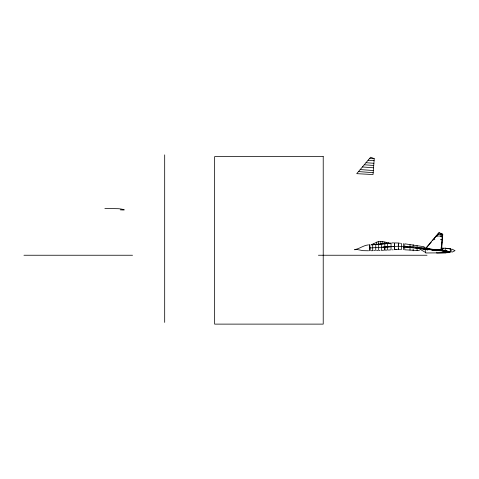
<?xml version="1.0" encoding="UTF-8"?>
<svg xmlns="http://www.w3.org/2000/svg" width="479" height="479" viewBox="0 0 479 479"><rect width="100%" height="100%" fill="white"/><g stroke="black" fill="none" stroke-linecap="round" stroke-linejoin="round"><path stroke-width="0.72" d="M384.811 250.128L384.811 247.05L386.828 246.924M394.516 249.679L394.516 243.081M398.354 249.176L398.354 248.841M413.557 247.727L398.354 246.224L398.354 243.051L398.354 249.272M427.268 247.96L427.268 250.272M431.842 248.745L431.836 250.206M374.237 158.669L373.039 174.542L356.735 173.667L370.662 157.196L374.237 158.669L369.423 158.669M355.681 249.451L354.532 249.727L357.334 249.553L363.088 250.661L368.596 250.768M426.711 249.619L424.675 249.541L438.788 232.728L442.404 234.201L441.213 250.152L439.836 250.104M426.801 247.439L428.921 244.919M429.232 244.547L431.298 242.087M432.429 240.739L432.794 240.308M432.914 240.165L436.207 236.255M436.501 235.896L442.249 236.249L440.381 236.105M437.321 234.926L437.602 234.59M437.686 234.488L438.04 234.075M438.135 233.956L439.165 232.728L442.782 234.201L441.734 248.32L443.68 248.362M452.002 252.152L455.05 250.655L452.002 249.158M373.985 243.518L376.907 242.158M373.812 243.607L370.986 244.913L390.151 243.38A15.394 14.586 14.4 0 0 388.655 242.853L382.877 241.679A17.855 17.855 0 0 0 381.08 241.566L379.386 241.614A8.245 8.245 0 0 0 376.883 242.093M442.255 250.912L442.692 250.721A6.52 5.425 -82.7 0 1 443.979 250.415L446.033 250.631L448.799 251.744M436.231 250.146L439.92 249.733L443.752 250.397M437.129 250.26L441.925 250.038L449.26 251.804M355.717 249.397C360.064 248.379 363.872 245.242 368.543 244.871M425.394 249.122L430.058 249.146M419.826 248.439L425.029 248.218L433.495 249.822L417.269 248.176L423.053 247.972A28.399 28.399 0 0 1 425.825 248.248L432.759 249.751M424.125 248.99L427.855 248.841L433.926 249.984M420.843 248.661L426.214 248.553L432.974 249.888M422.951 248.87L426.993 248.721L432.926 249.804M425.687 248.074L425.687 252.966L445.225 252.846L450.763 252.098L450.763 248.948L445.225 248.194L441.039 248.164M441.626 250.289L440.003 250.014A23.71 22.327 -82.7 0 0 439.327 249.936A21.393 20.148 -82.7 0 0 438.644 249.876L437.986 249.846A17.37 16.358 -82.7 0 0 436.585 249.87A16.502 15.544 -82.7 0 0 435.902 249.93A15.502 14.604 -82.7 0 0 435.219 250.02L435.914 249.924A15.568 14.663 -82.7 0 1 436.585 249.87A17.789 16.753 -82.7 0 1 437.956 249.846A19.489 18.352 -82.7 0 1 438.644 249.876L440.955 250.164M395.81 249.571L397.726 249.343M395.163 249.649L396.45 249.493M434.214 249.888L437.447 249.822L441.243 250.397M445.219 250.786L444.865 250.822A5.934 5.041 -82.7 0 0 443.788 251.11M449.254 252.625L436.722 253.032L436.722 252.655M371.914 244.685L391.002 243.164M393.864 246.493L393.504 246.517M382.643 247.182L386.493 246.948M387.499 246.889L391.984 246.613M383.368 247.134L384.811 247.05M387.798 246.865L390.595 246.697M369.734 247.966L398.354 246.224M388.289 250.026L390.367 249.93M392.445 249.846L393.133 249.81M383.655 250.236L381.35 250.343L381.35 243.865M376.638 250.529L377.793 250.481M373.722 250.643L374.74 250.607M380.009 250.397L378.667 250.451L378.667 244.015M371.219 250.739L372.704 250.685L372.704 244.47M385.505 250.14L386.882 250.092M441.686 250.727L439.668 250.762M392.097 242.907L393.72 242.889M104.871 208.467L118.511 208.712C121.109 208.856 129.138 210.485 120.277 209.838M422.879 248.835L419.305 248.835L425.741 252.583M424.31 248.835L425.741 248.835M23.95 255.241L132.527 255.241M318.433 255.241L427.011 255.241M437.986 249.846L435.914 249.924A15.687 14.771 -82.7 0 0 435.219 250.02M395.163 242.925L397.726 242.997M439.866 249.727L439.62 249.721A12.729 11.861 -82.7 0 0 436.225 250.134A12.67 11.801 -82.7 0 1 439.86 249.733A17.915 16.693 -82.7 0 1 442.183 250.032L445.296 250.852M433.154 239.44L434.836 239.5M440.351 239.698L441.991 239.757M441.818 239.734L442.368 239.757M441.309 243.943L442.057 243.967M440.812 248.026L441.752 248.056M438.135 250.038L424.675 249.541M441.524 242.152L442.189 242.176M442.069 237.692L442.524 237.71M424.143 248.332L424.143 246.751L404.761 243.811L404.761 249.81L419.442 250.589M438.507 249.87L441.087 250.188M446.602 248.481L450.338 248.781M438.59 234.584L437.309 234.488L442.351 234.866L440.482 234.728M437.74 235.913L436.213 235.8L436.585 235.83M368.106 160.22L374.087 160.675M366.016 162.692L373.889 163.285M364.256 164.77L373.722 165.489M362.405 166.955L373.548 167.8M360.214 169.554L373.339 170.548M358.508 171.566L373.177 172.679M441.788 234.8L442.734 234.866M441.877 236.195L442.632 236.249M400.63 249.571L399.366 249.427M414.814 247.853L417.975 248.17M419.838 248.356L422.706 248.649M427.807 249.206L430.04 249.427M435.992 250.026L437.584 250.182L436.603 250.08M428.603 249.254L427.651 249.158M424.867 248.864L441.41 250.559M403.354 246.889L434.208 250.014L433.441 249.852M424.598 248.841L428.507 249.242M431.501 249.445L449.476 251.834M400.54 243.314L399.324 243.134M450.763 248.942L445.225 248.194L445.225 252.846M438.213 250.002L433.112 249.751L433.878 249.942M430.166 249.164L430.603 249.242M438.842 250.104L441.345 250.607M430.717 249.26L431.154 249.349M432.573 249.655L428.95 248.996A11.969 11.963 0 0 0 425.394 249.098M421.023 247.888L412.072 246.529A35.733 35.721 -84.2 0 0 403.348 246.847M421.328 247.954L423.161 248.344M428.046 249.391L424.687 248.673M432.106 249.577L433.585 249.948M441.967 250.745L443.213 251.038M442.698 250.523L443.632 250.751M443.201 250.643L442.865 250.559L444.296 250.924M443.53 250.727L445.225 251.176M442.494 250.691L444.362 251.182M443.326 250.289L443.704 250.385M444.195 250.894L446.015 251.391L445.62 251.283M443.231 250.278A20.765 19.346 -82.7 0 1 443.464 250.343L444.41 250.583M443.895 250.439L445.111 250.798M444.596 250.643L447.859 251.625M447.679 251.607L446.745 251.313M447.212 251.457L446.141 251.116M445.997 251.074L446.697 251.295M448.236 251.673L443.883 250.307L441.075 250.158A9.778 8.724 -82.7 0 0 439.327 250.541M448.578 251.72L445.428 250.553L443.105 250.307A7.736 6.61 -82.7 0 0 441.165 250.774M449.039 251.78L444.692 250.625A6.161 5.119 -82.7 0 0 443.147 251.026M370.159 250.631L369.92 247.727M369.92 247.667L369.704 244.697M398.354 243.087L398.354 243.589M398.354 248.344L398.354 249.224M451.056 249.14L451.056 251.9M437.704 249.391L437.704 250.559M436.722 249.367L436.722 250.822M424.143 248.793L424.143 249.852M417.095 245.757L417.095 250.457M413.161 244.697L413.161 245.972M413.161 249.2L413.161 250.792M410.018 244.775L410.018 246.763M410.018 247.368L410.018 250.092M403.444 243.583L403.444 249.685M401.51 243.416L401.51 249.625M394.516 242.907L394.516 249.727M391.038 242.949L391.038 249.906M388.457 242.817L388.457 243.512M387.499 243.272L387.499 250.068M386.637 242.326L386.637 243.661M384.847 241.991L384.811 250.176M382.793 241.715L382.793 243.967M380.799 241.566L380.799 244.122M378.703 241.787L378.703 244.29M376.632 242.29L376.632 244.458M375.758 244.242L375.758 250.565M369.734 244.739L369.734 250.745M164.686 154.879L164.686 322.397M439.866 249.703A20.663 19.256 -82.7 0 1 443.464 250.337M323.223 156.603L214.646 156.603L214.646 324.121L323.223 324.121L323.223 156.603"/></g></svg>
